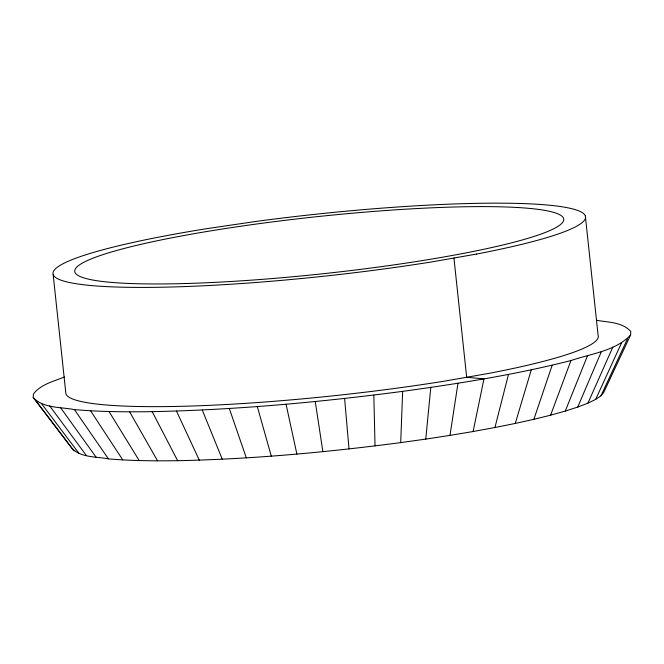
<?xml version="1.0" encoding="UTF-8"?>
<svg xmlns="http://www.w3.org/2000/svg" width="664" height="664" viewBox="0 0 664 664"><rect width="100%" height="100%" fill="white"/><g stroke="black" fill="none" stroke-linecap="round" stroke-linejoin="round"><path stroke-width="1" d="M64.408 377.011C53.635 381.377 40.778 384.323 33.407 394.018L33.2 397.495L71.704 448.084C80.726 457.886 96.297 456.467 108.415 458.857C131.439 460.874 154.571 460.999 177.661 460.7C252.287 459.148 326.729 452.317 400.707 442.614L402.65 391.362C459.156 383.56 515.637 374.637 570.965 360.544C591.018 353.605 615.42 351.115 630.592 335.021L630.8 331.535C622.541 321.974 607.983 322.413 596.405 320.255M400.707 442.614L425.765 439.103L430.795 387.411M425.765 439.103L449.984 435.385L457.986 383.244M449.984 435.385L473.117 431.517L483.965 378.895L466.676 377.26L453.935 258.022M473.117 431.517L494.946 427.516L508.483 374.405M494.946 427.516L515.264 423.441L531.291 369.823M515.264 423.441L533.873 419.308L552.191 365.192M533.873 419.308L550.597 415.183L570.965 360.544M550.597 415.183L565.263 411.082L587.441 355.945M565.263 411.082L577.746 407.057L601.459 351.422M577.746 407.057L587.914 403.148L612.88 347.031M587.914 403.148L595.674 399.379L621.587 342.807M595.674 399.379L600.953 395.802L627.513 338.789M630.592 335.021L603.692 392.449L600.953 395.802M33.2 397.495C43.326 408.501 60.806 406.916 74.418 409.597C100.272 411.863 126.251 411.995 152.18 411.663C235.986 409.92 319.575 402.251 402.65 391.362M35.873 400.666L74.086 450.906M41.4 403.48L79.008 453.412M49.725 405.928L86.42 455.587M60.764 407.97L96.255 457.413M74.418 409.597L108.415 458.857M90.553 410.792L122.782 459.92M109.02 411.531L139.224 460.584M129.621 411.829L157.575 460.841M152.18 411.663L177.661 460.7M176.475 411.049L199.291 460.152M202.254 409.987L222.257 459.206M229.296 408.484L246.327 457.869M257.317 406.559L271.286 456.151M286.059 404.227L296.883 454.076M315.251 401.512L322.878 451.661M585.341 215.916L598.081 335.146A267.816 31.249 -6.1 0 1 489.161 373.326L444.191 381.194A267.816 31.249 -6.1 0 1 65.919 393.885L53.17 274.655M344.599 398.441L349.015 448.93M373.824 395.047L375.036 445.901M476.412 254.088L431.451 261.956A267.816 31.249 -6.1 0 1 77.721 283.976A267.816 31.249 -6.1 0 1 207.068 228.615L256.346 221.386A267.816 31.249 -6.1 0 1 560.798 206.587A267.816 31.249 -6.1 0 1 476.412 254.088M185.347 283.536A245.863 28.685 -6.1 0 0 563.362 221.17A245.863 28.685 -6.1 0 0 209.06 231.147A245.863 28.685 -6.1 0 0 185.347 283.536"/></g></svg>
